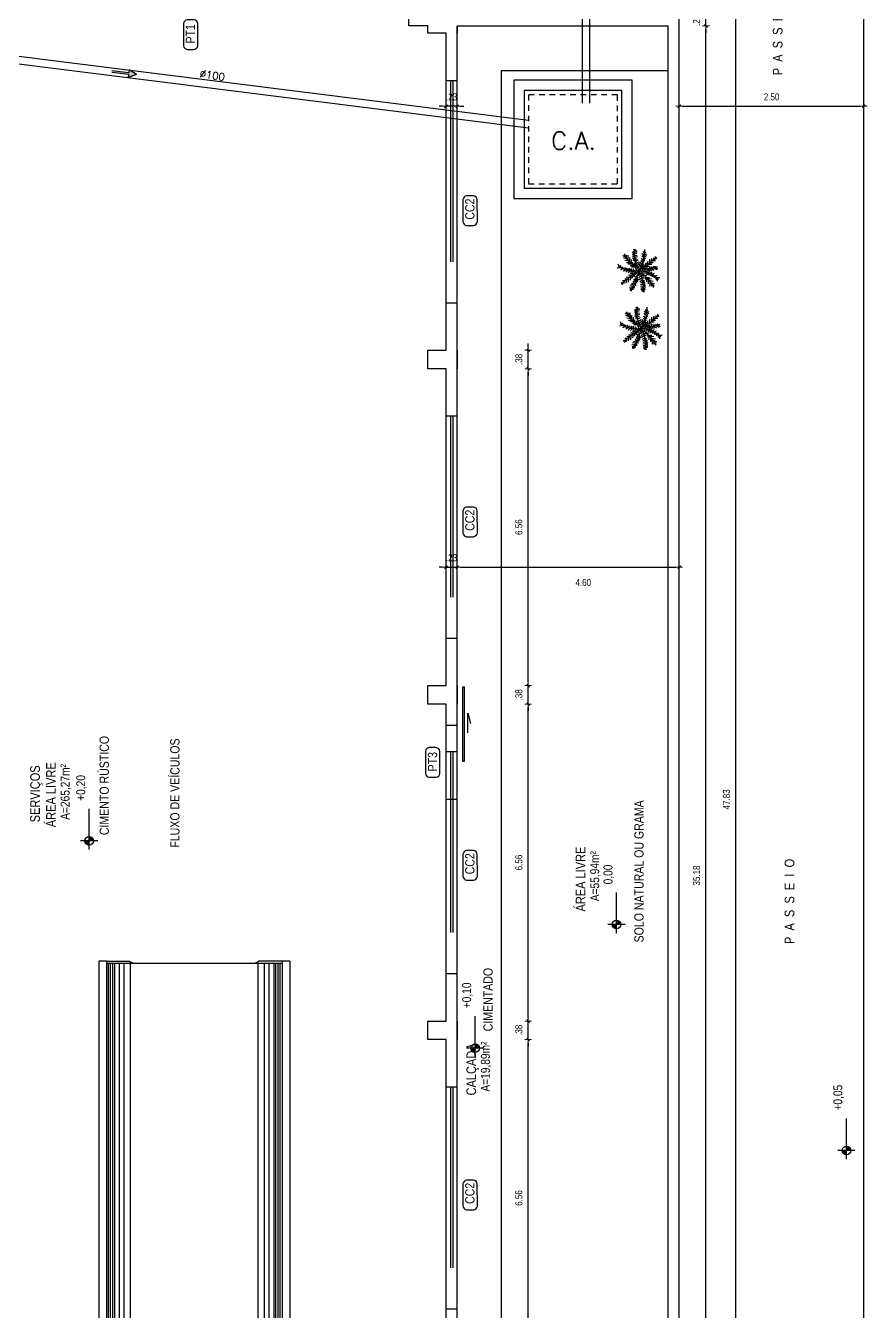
# Model space of a CAD drawing. Header units: millimetres. Extents: x 1904 to 2142, y -1319 to -1235.
# Drawn here: x 2062.3 to 2079.73, y -1276.77 to -1250.15 of the extents above; entities that cross this region are included whole.
import ezdxf
from ezdxf.enums import TextEntityAlignment as Align

# ---------------------------------------------------------------- set-up
doc = ezdxf.new("R2010")
doc.units = ezdxf.units.MM
doc.header["$LTSCALE"] = 30
doc.linetypes.add('HIDDEN', pattern=[0.375, 0.25, -0.125])
doc.linetypes.add('HIDDEN2', pattern=[0.1875, 0.125, -0.0625])
doc.layers.get('0').update_dxf_attribs({"linetype": 'CONTINUOUS'})
doc.layers.get('Defpoints').update_dxf_attribs({"linetype": 'CONTINUOUS'})
for name, color, linetype in [('AF', 5, 'CONTINUOUS'), ('arquitetura', 8, 'CONTINUOUS'), ('DIEN HOA', 111, 'CONTINUOUS'), ('E-txt-g', 3, 'CONTINUOUS'), ('Texto-Tubos', 7, 'CONTINUOUS'), ('TigreCad', 3, 'CONTINUOUS'), ('VE', 118, 'CONTINUOUS')]:
    doc.layers.add(name, color=color, linetype=linetype)
for name, color, linetype, lineweight in [('E-Pen-C', 4, 'CONTINUOUS', 15), ('E-Pen-G', 3, 'CONTINUOUS', 30), ('E-Txt-W', 7, 'CONTINUOUS', 20)]:
    doc.layers.add(name, color=color, linetype=linetype, lineweight=lineweight)
doc.styles.add('F2', font='ARIALN.TTF')
doc.styles.add('R80', font='simplex.shx', dxfattribs={"height": 12})
doc.styles.add('REG60', font='romans.shx', dxfattribs={"width": 0.8, "height": 0.15})
doc.styles.add('REG80', font='romans.shx', dxfattribs={"width": 0.8, "height": 0.18})
doc.styles.add('TCTUBOS-TXT', font='txt.shx')
doc.dimstyles.new('DIMENSION-1', dxfattribs={"dimtxt": 0.145, "dimasz": 0.07, "dimexe": 1, "dimexo": 0, "dimgap": 0.12, "dimtad": 1, "dimzin": 7, "dimdsep": 46, "dimtxsty": 'F2', "dimblk1": 'TRACO', "dimblk2": 'TRACO', "dimsah": 1, "dimcen": 1, "dimse1": 1, "dimse2": 1, "dimclrd": 4, "dimclre": 256, "dimclrt": 4, "dimadec": 8, "dimazin": 0, "dimtfac": 1, "dimtix": 1, "dimtmove": 2, "dimatfit": 3, "dimldrblk": 'TRACO', "dimfxl": 1, "dimtolj": 1, "dimtzin": 0, "dimarcsym": 0})

# ---------------------------------------------------------------- blocks, each defined once
blk = doc.blocks.new('TRACO')
at = {"layer": 'E-Pen-C'}
for p, q in [((-1, 0), (1, 0)), ((0, 1), (0, -1))]:
    blk.add_line(p, q, dxfattribs=at)
at = {"layer": 'E-Pen-G'}
blk.add_line((-0.42, -0.42), (0.42, 0.42), dxfattribs=at)
blk = doc.blocks.new('*D148')
at = {"layer": 'arquitetura', "color": 4, "linetype": 'Continuous', "lineweight": -2}
for p, q in [((2070.931, -1251.822), (2070.861, -1251.822)), ((2071.231, -1251.822), (2071.001, -1251.822)), ((2071.301, -1251.822), (2071.371, -1251.822))]:
    blk.add_line(p, q, dxfattribs=at)
at = {"layer": 'Defpoints', "color": 0, "linetype": 'Continuous'}
for p in [(2071.001, -1250.312), (2071.231, -1250.312), (2071.001, -1251.822)]:
    blk.add_point(p, dxfattribs=at)
at = {"layer": 'arquitetura', "color": 4, "linetype": 'Continuous', "lineweight": -2, "xscale": 0.07, "yscale": 0.07, "zscale": 0.07}
blk.add_blockref('TRACO', (2071.001, -1251.822), dxfattribs=at)
at = {"layer": 'arquitetura', "color": 4, "linetype": 'Continuous', "lineweight": -2, "xscale": 0.07, "yscale": 0.07, "zscale": 0.07, "rotation": 180}
blk.add_blockref('TRACO', (2071.231, -1251.822), dxfattribs=at)
at = {"layer": 'arquitetura', "color": 4, "linetype": 'Continuous', "insert": (2071.116, -1251.628), "char_height": 0.145, "attachment_point": 5, "style": 'F2'}
blk.add_mtext('\\A1;.23', dxfattribs=at)
blk = doc.blocks.new('*D154')
at = {"layer": 'arquitetura', "color": 4, "linetype": 'Continuous', "lineweight": -2}
blk.add_line((2075.901, -1251.822), (2079.585, -1251.822), dxfattribs=at)
at = {"layer": 'Defpoints', "color": 0, "linetype": 'Continuous'}
for p in [(2079.655, -1249.792), (2075.831, -1249.929), (2079.655, -1251.822)]:
    blk.add_point(p, dxfattribs=at)
at = {"layer": 'arquitetura', "color": 4, "linetype": 'Continuous', "lineweight": -2, "xscale": 0.07, "yscale": 0.07, "zscale": 0.07, "rotation": 180}
blk.add_blockref('TRACO', (2075.831, -1251.822), dxfattribs=at)
at = {"layer": 'arquitetura', "color": 4, "linetype": 'Continuous', "lineweight": -2, "xscale": 0.07, "yscale": 0.07, "zscale": 0.07}
blk.add_blockref('TRACO', (2079.655, -1251.822), dxfattribs=at)
at = {"layer": 'arquitetura', "color": 4, "linetype": 'Continuous', "insert": (2077.743, -1251.628), "char_height": 0.145, "attachment_point": 5, "style": 'F2'}
blk.add_mtext('\\A1;2.50', dxfattribs=at)
blk = doc.blocks.new('*D158')
at = {"layer": 'arquitetura', "color": 4, "linetype": 'Continuous', "lineweight": -2}
blk.add_line((2076.384, -1285.274), (2076.384, -1250.229), dxfattribs=at)
at = {"layer": 'Defpoints', "color": 0, "linetype": 'Continuous'}
for p in [(2075.601, -1250.159), (2076.384, -1250.159), (2075.831, -1285.344)]:
    blk.add_point(p, dxfattribs=at)
at = {"layer": 'arquitetura', "color": 4, "linetype": 'Continuous', "lineweight": -2, "xscale": 0.07, "yscale": 0.07, "zscale": 0.07}
for p, rotation in [((2076.384, -1250.159), 90), ((2076.384, -1285.344), 270)]:
    blk.add_blockref('TRACO', p, dxfattribs=dict(at, rotation=rotation))
at = {"layer": 'arquitetura', "color": 4, "linetype": 'Continuous', "insert": (2076.19, -1267.751), "char_height": 0.145, "attachment_point": 5, "rotation": 90, "style": 'F2'}
blk.add_mtext('\\A1;35.18', dxfattribs=at)
blk = doc.blocks.new('*D159')
at = {"layer": 'arquitetura', "color": 4, "linetype": 'Continuous', "lineweight": -2}
for p, q in [((2076.384, -1249.859), (2076.384, -1249.789)), ((2076.384, -1250.159), (2076.384, -1249.929)), ((2076.384, -1250.229), (2076.384, -1250.299))]:
    blk.add_line(p, q, dxfattribs=at)
at = {"layer": 'Defpoints', "color": 0, "linetype": 'Continuous'}
for p in [(2075.831, -1249.929), (2076.384, -1249.929), (2075.601, -1250.159)]:
    blk.add_point(p, dxfattribs=at)
at = {"layer": 'arquitetura', "color": 4, "linetype": 'Continuous', "lineweight": -2, "xscale": 0.07, "yscale": 0.07, "zscale": 0.07}
for p, rotation in [((2076.384, -1249.929), 270), ((2076.384, -1250.159), 90)]:
    blk.add_blockref('TRACO', p, dxfattribs=dict(at, rotation=rotation))
at = {"layer": 'arquitetura', "color": 4, "linetype": 'Continuous', "insert": (2076.19, -1250.044), "char_height": 0.145, "attachment_point": 5, "rotation": 90, "style": 'F2'}
blk.add_mtext('\\A1;.23', dxfattribs=at)
blk = doc.blocks.new('*D162')
at = {"layer": 'arquitetura', "color": 4, "linetype": 'Continuous', "lineweight": -2}
blk.add_line((2077.002, -1290.018), (2077.002, -1242.332), dxfattribs=at)
at = {"layer": 'Defpoints', "color": 0, "linetype": 'Continuous'}
for p in [(2075.831, -1242.262), (2077.002, -1242.262), (2075.831, -1290.088)]:
    blk.add_point(p, dxfattribs=at)
at = {"layer": 'arquitetura', "color": 4, "linetype": 'Continuous', "lineweight": -2, "xscale": 0.07, "yscale": 0.07, "zscale": 0.07}
for p, rotation in [((2077.002, -1242.262), 90), ((2077.002, -1290.088), 270)]:
    blk.add_blockref('TRACO', p, dxfattribs=dict(at, rotation=rotation))
at = {"layer": 'arquitetura', "color": 4, "linetype": 'Continuous', "insert": (2076.808, -1266.175), "char_height": 0.145, "attachment_point": 5, "rotation": 90, "style": 'F2'}
blk.add_mtext('\\A1;47.83', dxfattribs=at)
blk = doc.blocks.new('*D172')
at = {"layer": 'arquitetura', "color": 4, "linetype": 'Continuous', "lineweight": -2}
blk.add_line((2072.703, -1277.64), (2072.703, -1271.218), dxfattribs=at)
at = {"layer": 'Defpoints', "color": 0, "linetype": 'Continuous'}
for p in [(2071.231, -1271.148), (2072.703, -1271.148), (2071.231, -1277.71)]:
    blk.add_point(p, dxfattribs=at)
at = {"layer": 'arquitetura', "color": 4, "linetype": 'Continuous', "lineweight": -2, "xscale": 0.07, "yscale": 0.07, "zscale": 0.07}
for p, rotation in [((2072.703, -1271.148), 90), ((2072.703, -1277.71), 270)]:
    blk.add_blockref('TRACO', p, dxfattribs=dict(at, rotation=rotation))
at = {"layer": 'arquitetura', "color": 4, "linetype": 'Continuous', "insert": (2072.509, -1274.429), "char_height": 0.145, "attachment_point": 5, "rotation": 90, "style": 'F2'}
blk.add_mtext('\\A1;6.56', dxfattribs=at)
blk = doc.blocks.new('*D173')
at = {"layer": 'arquitetura', "color": 4, "linetype": 'Continuous', "lineweight": -2}
for p, q in [((2072.703, -1270.694), (2072.703, -1270.624)), ((2072.703, -1271.148), (2072.703, -1270.764)), ((2072.703, -1271.218), (2072.703, -1271.288))]:
    blk.add_line(p, q, dxfattribs=at)
at = {"layer": 'Defpoints', "color": 0, "linetype": 'Continuous'}
for p in [(2071.231, -1270.764), (2072.703, -1270.764), (2071.231, -1271.148)]:
    blk.add_point(p, dxfattribs=at)
at = {"layer": 'arquitetura', "color": 4, "linetype": 'Continuous', "lineweight": -2, "xscale": 0.07, "yscale": 0.07, "zscale": 0.07}
for p, rotation in [((2072.703, -1270.764), 270), ((2072.703, -1271.148), 90)]:
    blk.add_blockref('TRACO', p, dxfattribs=dict(at, rotation=rotation))
at = {"layer": 'arquitetura', "color": 4, "linetype": 'Continuous', "insert": (2072.509, -1270.956), "char_height": 0.145, "attachment_point": 5, "rotation": 90, "style": 'F2'}
blk.add_mtext('\\A1;.38', dxfattribs=at)
blk = doc.blocks.new('*D174')
at = {"layer": 'arquitetura', "color": 4, "linetype": 'Continuous', "lineweight": -2}
blk.add_line((2072.703, -1270.694), (2072.703, -1264.272), dxfattribs=at)
at = {"layer": 'Defpoints', "color": 0, "linetype": 'Continuous'}
for p in [(2071.231, -1264.202), (2072.703, -1264.202), (2071.231, -1270.764)]:
    blk.add_point(p, dxfattribs=at)
at = {"layer": 'arquitetura', "color": 4, "linetype": 'Continuous', "lineweight": -2, "xscale": 0.07, "yscale": 0.07, "zscale": 0.07}
for p, rotation in [((2072.703, -1264.202), 90), ((2072.703, -1270.764), 270)]:
    blk.add_blockref('TRACO', p, dxfattribs=dict(at, rotation=rotation))
at = {"layer": 'arquitetura', "color": 4, "linetype": 'Continuous', "insert": (2072.509, -1267.483), "char_height": 0.145, "attachment_point": 5, "rotation": 90, "style": 'F2'}
blk.add_mtext('\\A1;6.56', dxfattribs=at)
blk = doc.blocks.new('*D175')
at = {"layer": 'arquitetura', "color": 4, "linetype": 'Continuous', "lineweight": -2}
for p, q in [((2072.703, -1263.749), (2072.703, -1263.679)), ((2072.703, -1264.202), (2072.703, -1263.819)), ((2072.703, -1264.272), (2072.703, -1264.342))]:
    blk.add_line(p, q, dxfattribs=at)
at = {"layer": 'Defpoints', "color": 0, "linetype": 'Continuous'}
for p in [(2071.231, -1263.819), (2072.703, -1263.819), (2071.231, -1264.202)]:
    blk.add_point(p, dxfattribs=at)
at = {"layer": 'arquitetura', "color": 4, "linetype": 'Continuous', "lineweight": -2, "xscale": 0.07, "yscale": 0.07, "zscale": 0.07}
for p, rotation in [((2072.703, -1263.819), 270), ((2072.703, -1264.202), 90)]:
    blk.add_blockref('TRACO', p, dxfattribs=dict(at, rotation=rotation))
at = {"layer": 'arquitetura', "color": 4, "linetype": 'Continuous', "insert": (2072.509, -1264.01), "char_height": 0.145, "attachment_point": 5, "rotation": 90, "style": 'F2'}
blk.add_mtext('\\A1;.38', dxfattribs=at)
blk = doc.blocks.new('*D176')
at = {"layer": 'arquitetura', "color": 4, "linetype": 'Continuous', "lineweight": -2}
blk.add_line((2072.703, -1263.749), (2072.703, -1257.326), dxfattribs=at)
at = {"layer": 'Defpoints', "color": 0, "linetype": 'Continuous'}
for p in [(2071.231, -1257.256), (2072.703, -1257.256), (2071.231, -1263.819)]:
    blk.add_point(p, dxfattribs=at)
at = {"layer": 'arquitetura', "color": 4, "linetype": 'Continuous', "lineweight": -2, "xscale": 0.07, "yscale": 0.07, "zscale": 0.07}
for p, rotation in [((2072.703, -1257.256), 90), ((2072.703, -1263.819), 270)]:
    blk.add_blockref('TRACO', p, dxfattribs=dict(at, rotation=rotation))
at = {"layer": 'arquitetura', "color": 4, "linetype": 'Continuous', "insert": (2072.509, -1260.537), "char_height": 0.145, "attachment_point": 5, "rotation": 90, "style": 'F2'}
blk.add_mtext('\\A1;6.56', dxfattribs=at)
blk = doc.blocks.new('*D177')
at = {"layer": 'arquitetura', "color": 4, "linetype": 'Continuous', "lineweight": -2}
for p, q in [((2072.703, -1256.803), (2072.703, -1256.733)), ((2072.703, -1257.256), (2072.703, -1256.873)), ((2072.703, -1257.326), (2072.703, -1257.396))]:
    blk.add_line(p, q, dxfattribs=at)
at = {"layer": 'Defpoints', "color": 0, "linetype": 'Continuous'}
for p in [(2071.231, -1256.873), (2072.703, -1256.873), (2071.231, -1257.256)]:
    blk.add_point(p, dxfattribs=at)
at = {"layer": 'arquitetura', "color": 4, "linetype": 'Continuous', "lineweight": -2, "xscale": 0.07, "yscale": 0.07, "zscale": 0.07}
for p, rotation in [((2072.703, -1256.873), 270), ((2072.703, -1257.256), 90)]:
    blk.add_blockref('TRACO', p, dxfattribs=dict(at, rotation=rotation))
at = {"layer": 'arquitetura', "color": 4, "linetype": 'Continuous', "insert": (2072.509, -1257.064), "char_height": 0.145, "attachment_point": 5, "rotation": 90, "style": 'F2'}
blk.add_mtext('\\A1;.38', dxfattribs=at)
blk = doc.blocks.new('TXT-AMB75')
at = {"layer": 'E-txt-g', "style": 'REG80', "width": 0.8, "flags": 8}
blk.add_attdef('TXT', text='', height=0.2, dxfattribs=at).set_placement((0.005, 0.296), align=Align.CENTER)
at = {"layer": 'E-Txt-W', "style": 'REG60', "width": 0.8, "flags": 8}
blk.add_attdef('TXT', text='', height=0.15, dxfattribs=at).set_placement((0.005, 0.027), align=Align.CENTER)
blk = doc.blocks.new('NV')
at = {"color": 7, "linetype": 'ByBlock', "ltscale": 0.5}
for p, q in [((-2.379, 0), (-1.464, 0)), ((-2.184, -0.194), (-2.184, 0.194))]:
    blk.add_line(p, q, dxfattribs=at)
at = {"color": 7, "ltscale": 2.5}
blk.add_circle((-2.184, 0), 0.0972, dxfattribs=at)
at = {"color": 7}
for points in [[(-2.184, 0), (-2.253, 0.069), (-2.282, 0), (-2.274, 0.037)], [(-2.184, 0), (-2.184, 0.097), (-2.253, 0.069), (-2.222, 0.09)], [(-2.184, 0), (-2.087, 0), (-2.116, -0.069), (-2.095, -0.037)], [(-2.184, 0), (-2.116, -0.069), (-2.184, -0.097), (-2.147, -0.09)]]:
    blk.add_solid(points, dxfattribs=at)
at = {"layer": 'E-Txt-W', "ltscale": 2.5, "style": 'REG60', "width": 0.8}
blk.add_attdef('COTAPISO', (-2.053, 0.048), '', height=0.15, dxfattribs=at)
blk = doc.blocks.new('*D179')
at = {"layer": 'arquitetura', "color": 4, "linetype": 'Continuous', "lineweight": -2}
for p, q in [((2070.931, -1261.367), (2070.861, -1261.367)), ((2071.001, -1261.367), (2071.231, -1261.367)), ((2071.301, -1261.367), (2071.371, -1261.367))]:
    blk.add_line(p, q, dxfattribs=at)
at = {"layer": 'Defpoints', "color": 0, "linetype": 'Continuous'}
for p in [(2071.001, -1261.394), (2071.231, -1261.367), (2071.231, -1261.394)]:
    blk.add_point(p, dxfattribs=at)
at = {"layer": 'arquitetura', "color": 4, "linetype": 'Continuous', "lineweight": -2, "xscale": 0.07, "yscale": 0.07, "zscale": 0.07}
blk.add_blockref('TRACO', (2071.001, -1261.367), dxfattribs=at)
at = {"layer": 'arquitetura', "color": 4, "linetype": 'Continuous', "lineweight": -2, "xscale": 0.07, "yscale": 0.07, "zscale": 0.07, "rotation": 180}
blk.add_blockref('TRACO', (2071.231, -1261.367), dxfattribs=at)
at = {"layer": 'arquitetura', "color": 4, "linetype": 'Continuous', "insert": (2071.116, -1261.172), "char_height": 0.145, "attachment_point": 5, "style": 'F2'}
blk.add_mtext('\\A1;.23', dxfattribs=at)
blk = doc.blocks.new('*D180')
at = {"layer": 'arquitetura', "color": 4, "linetype": 'Continuous', "lineweight": -2}
blk.add_line((2071.301, -1261.367), (2075.761, -1261.367), dxfattribs=at)
at = {"layer": 'Defpoints', "color": 0, "linetype": 'Continuous'}
for p in [(2071.231, -1261.394), (2075.831, -1261.367), (2075.831, -1261.394)]:
    blk.add_point(p, dxfattribs=at)
at = {"layer": 'arquitetura', "color": 4, "linetype": 'Continuous', "lineweight": -2, "xscale": 0.07, "yscale": 0.07, "zscale": 0.07, "rotation": 180}
blk.add_blockref('TRACO', (2071.231, -1261.367), dxfattribs=at)
at = {"layer": 'arquitetura', "color": 4, "linetype": 'Continuous', "lineweight": -2, "xscale": 0.07, "yscale": 0.07, "zscale": 0.07}
blk.add_blockref('TRACO', (2075.831, -1261.367), dxfattribs=at)
at = {"layer": 'arquitetura', "color": 4, "linetype": 'Continuous', "insert": (2073.843, -1261.686), "char_height": 0.145, "attachment_point": 5, "style": 'F2'}
blk.add_mtext('\\A1;4.60', dxfattribs=at)
blk = doc.blocks.new('FLOR2')
at = {"layer": 'VE', "color": 8}
for p, q in [((-80, 253), (-102, 282)), ((-75, 224), (-102, 246)), ((-66, 186), (-93, 208)), ((-58, 153), (-91, 179)), ((-83, 267), (-72, 290)), ((-77, 238), (-65, 269)), ((-69, 200), (-48, 241)), ((-61, 166), (-31, 214)), ((-51, 128), (-27, 175)), ((49, 200), (17, 234)), ((44, 167), (17, 210)), ((35, 128), (17, 176)), ((52, 229), (26, 258)), ((54, 258), (41, 273)), ((42, 157), (75, 195)), ((48, 191), (80, 229)), ((51, 215), (80, 258)), ((53, 244), (74, 286)), ((174, 158), (153, 176)), ((188, 178), (161, 191)), ((197, 193), (175, 202)), ((193, 186), (219, 189)), ((-248, 123), (-283, 102)), ((-229, 122), (-259, 154)), ((-209, 119), (-251, 98)), ((-190, -16), (-242, 10)), ((-171, 110), (-217, 98)), ((-195, 116), (-211, 147)), ((-162, -11), (-204, 23)), ((-143, 101), (-184, 85)), ((-138, -6), (-174, 21)), ((-157, 106), (-168, 137)), ((-111, 87), (-161, 77)), ((-104, -3), (-140, 24)), ((-129, 95), (-135, 128)), ((-92, 76), (-133, 60)), ((-79, 0), (-115, 28)), ((-71, 63), (-110, 47)), ((-101, 81), (-107, 115)), ((-84, 72), (-80, 98)), ((-45, 110), (-83, 141)), ((-50, 47), (-83, 34)), ((-36, 82), (-75, 107)), ((-35, -8), (-70, 1)), ((-28, 27), (-69, 0)), ((-61, 56), (-57, 90)), ((-25, 50), (-48, 61)), ((-39, 91), (-20, 146)), ((-31, 67), (-12, 113)), ((-19, 33), (-9, 79)), ((-11, 15), (8, 51)), ((17, 74), (2, 113)), ((27, 103), (7, 147)), ((8, 14), (8, 51)), ((18, -12), (54, 12)), ((19, 20), (55, 12)), ((23, 90), (60, 113)), ((29, 26), (26, 68)), ((31, 113), (65, 137)), ((44, 35), (83, 29)), ((55, 42), (49, 84)), ((81, 61), (67, 100)), ((67, 51), (106, 45)), ((74, 13), (115, -7)), ((105, 81), (90, 117)), ((98, 75), (137, 72)), ((104, 16), (130, 47)), ((125, 101), (109, 124)), ((116, 91), (160, 89)), ((142, 118), (121, 144)), ((123, 19), (159, -8)), ((128, 20), (162, 65)), ((158, 136), (135, 160)), ((135, 110), (178, 110)), ((147, 23), (189, -11)), ((151, 128), (196, 131)), ((162, 26), (196, 73)), ((166, 147), (213, 152)), ((175, 29), (226, 2)), ((180, 166), (207, 166)), ((190, 32), (234, 86)), ((209, 38), (259, 20)), ((228, 43), (249, 73)), ((234, 50), (270, 39)), ((256, 53), (276, 71)), ((-261, -36), (-297, -24)), ((-272, -40), (-292, -59)), ((-224, -25), (-274, -7)), ((-244, -31), (-265, -60)), ((-205, -20), (-249, -73)), ((-181, -135), (-229, -140)), ((-195, -154), (-223, -154)), ((-177, -14), (-211, -60)), ((-166, -116), (-211, -119)), ((-203, -166), (-176, -179)), ((-150, -98), (-193, -98)), ((-190, -146), (-168, -164)), ((-143, -7), (-178, -52)), ((-131, -79), (-176, -77)), ((-173, -124), (-150, -147)), ((-157, -105), (-137, -132)), ((-113, -62), (-153, -60)), ((-119, -4), (-145, -35)), ((-141, -88), (-124, -111)), ((-82, -38), (-121, -33)), ((-120, -69), (-105, -105)), ((-90, -3), (-117, -34)), ((-59, -22), (-98, -16)), ((-59, -171), (-98, -175)), ((-96, -49), (-82, -88)), ((-45, -138), (-81, -148)), ((-70, -29), (-64, -72)), ((-37, -114), (-69, -119)), ((-29, -85), (-68, -96)), ((-24, -57), (-62, -72)), ((-50, -150), (-41, -185)), ((-44, -15), (-41, -57)), ((-40, -122), (-28, -153)), ((-31, -100), (-17, -124)), ((-25, -70), (-13, -100)), ((-17, -15), (-5, -46)), ((5, -32), (-13, -79)), ((16, -54), (-3, -100)), ((24, -79), (5, -134)), ((10, -38), (32, -49)), ((36, -116), (12, -162)), ((46, -154), (15, -201)), ((21, -70), (60, -95)), ((30, -98), (67, -128)), ((33, -20), (32, -58)), ((42, -26), (71, -6)), ((42, -141), (76, -167)), ((51, -63), (59, -95)), ((54, -32), (57, -66)), ((64, -74), (111, -79)), ((66, -37), (101, -13)), ((75, -83), (82, -127)), ((80, -42), (82, -69)), ((87, -94), (128, -99)), ((89, -45), (126, -21)), ((102, -109), (98, -145)), ((99, -49), (112, -81)), ((109, -52), (156, -33)), ((109, -116), (150, -121)), ((121, -130), (119, -163)), ((129, -57), (142, -88)), ((131, -143), (171, -149)), ((138, -151), (135, -176)), ((144, -60), (181, -36)), ((146, -162), (178, -167)), ((159, -62), (176, -90)), ((173, -63), (216, -42)), ((198, -64), (220, -91)), ((213, -64), (249, -35)), ((232, -63), (268, -88)), ((240, -55), (269, -28)), ((-208, -174), (-234, -177)), ((-212, -181), (-190, -190)), ((-84, -217), (-113, -232)), ((-71, -194), (-111, -203)), ((-90, -226), (-81, -245)), ((-76, -202), (-60, -237)), ((-63, -179), (-44, -219)), ((54, -187), (32, -229)), ((62, -226), (49, -257)), ((51, -174), (78, -196)), ((67, -254), (56, -278)), ((59, -212), (86, -234)), ((65, -241), (86, -270))]:
    blk.add_line(p, q, dxfattribs=at)
for centre, radius, start, end in [((1088, 462), 1187, 188.516, 202.6061), ((-212, 435), 475, 295.4351, 330.987), ((-486, 269), 540, 336.1944, 2.2987), ((-27, -730), 732, 93.4205, 111.3892), ((-266, -219), 343, 41.079, 90.2435), ((196, -423), 475, 115.4351, 150.987), ((-482, 28), 467, 321.3423, 356.988), ((201, 279), 343, 232.5988, 281.7634), ((-1103, -450), 1187, 8.516, 22.6061), ((-112, 350), 262, 304.4561, 313.2891), ((11, 743), 732, 273.4205, 291.3892), ((-241, -435), 473, 32.1218, 54.7349)]:
    blk.add_arc(centre, radius, start, end, dxfattribs=at)
blk = doc.blocks.new('A$C43186C71')
at = {"layer": 'DIEN HOA', "color": 8}
for p, q in [((0, 1500), (3184, 1500)), ((0, 1500), (0, 1440)), ((0, 1440), (3184, 1440)), ((0, 1440), (0, 1258)), ((18, 1440), (18, 60)), ((3060, 1423), (18, 1423)), ((3060, 1440), (3060, 1003)), ((3120, 1440), (3120, 1003)), ((3184, 1500), (3184, 1440)), ((3356, 1432), (4115, 1432)), ((3416, 1492), (3899, 1492)), ((3899, 1492), (3948, 1432)), ((4123, 1432), (4123, 1492)), ((4123, 1492), (4151, 1492)), ((3060, 1408), (18, 1408)), ((3060, 1390), (18, 1390)), ((3060, 1375), (18, 1375)), ((3060, 1336), (18, 1336)), ((3236, 1312), (3236, 1003)), ((3266, 1312), (3266, 188)), ((3326, 1372), (4106, 1372)), ((3356, 1402), (4140, 1402)), ((0, 1258), (18, 1228)), ((3060, 1300), (18, 1300)), ((3060, 1250), (18, 1250)), ((4391, 1162), (4391, 338)), ((4451, 1192), (4451, 308)), ((3037, 943), (3037, 557)), ((3060, 943), (3060, 557)), ((3120, 943), (3120, 557)), ((3236, 943), (3236, 557)), ((3060, 497), (3060, 60)), ((3120, 497), (3120, 60)), ((3236, 497), (3236, 188)), ((0, 242), (18, 272)), ((0, 60), (0, 242)), ((3060, 250), (18, 250)), ((3060, 200), (18, 200)), ((3060, 164), (18, 164)), ((3060, 125), (18, 125)), ((3060, 110), (18, 110)), ((3326, 128), (4106, 128)), ((0, 60), (3184, 60)), ((0, 60), (0, 0)), ((0, 60), (3184, 60)), ((3060, 92), (18, 92)), ((3060, 77), (18, 77)), ((3184, 60), (3184, 0)), ((3356, 98), (4140, 98)), ((3356, 68), (4121, 68)), ((3416, 8), (3899, 8)), ((3899, 8), (3948, 68)), ((4123, 68), (4123, 8)), ((4123, 8), (4151, 8)), ((0, 0), (3184, 0)), ((0, 0), (3184, 0))]:
    blk.add_line(p, q, dxfattribs=at)
for points in [[(3037, 1003), (3266, 1003), (3266, 943), (3037, 943)], [(3036, 901), (2903, 901), (2903, 599), (3036, 599)], [(3037, 497), (3266, 497), (3266, 557), (3037, 557)]]:
    blk.add_lwpolyline(points, close=True, dxfattribs=at)
for centre, radius, start, end in [((3416, 1312), 180, 90, 180), ((3356, 1312), 120, 90, 180), ((4115, 1192), 240, 9.2506, 90), ((4121, 1162), 270, 0, 90), ((4151, 1192), 300, 0, 90), ((3356, 1312), 90, 90, 180), ((3326, 1312), 60, 90, 180), ((4106, 1252), 120, 0, 90), ((4140, 1222), 180, 9.777, 90), ((1402, 750), 2868, 349.9245, 10.0755), ((1402, 750), 2958, 350.223, 9.777), ((1402, 750), 2988, 350.7494, 9.2506), ((4121, 338), 270, 270, 0), ((4151, 308), 300, 270, 0), ((4106, 248), 120, 270, 0), ((4115, 308), 240, 270, 350.7494), ((4140, 278), 180, 270, 350.223), ((3356, 188), 120, 180, 270), ((3416, 188), 180, 180, 270), ((3326, 188), 60, 180, 270), ((3356, 188), 90, 180, 270)]:
    blk.add_arc(centre, radius, start, end, dxfattribs=at)
blk = doc.blocks.new('_cxareia')
for p, q in [((40, 40), (-40, 40)), ((-40, 40), (-40, -40)), ((40, -40), (40, 40)), ((-40, -40), (40, -40))]:
    blk.add_line(p, q)
at = {"color": 1, "linetype": 'Continuous', "ltscale": 0.5}
for p, q in [((33, 33), (-33, 33)), ((-33, 33), (-33, -33)), ((33, -33), (33, 33)), ((-33, -33), (33, -33))]:
    blk.add_line(p, q, dxfattribs=at)
at = {"color": 1, "linetype": 'HIDDEN', "ltscale": 0.5}
for p, q in [((30, 30), (-30, 30)), ((-30, 30), (-30, -30)), ((30, -30), (30, 30)), ((-30, -30), (30, -30))]:
    blk.add_line(p, q, dxfattribs=at)
at = {"style": 'R80'}
blk.add_text('C.A.', height=12, dxfattribs=at).set_placement((-14.71, -6.88))

msp = doc.modelspace()

# ---------------------------------------------------------------- hatches: boundary and pattern name
at = {"layer": 'AF'}
msp.add_hatch(color=256, dxfattribs=at).paths.add_polyline_path([(2064.082, -1251.092), (2064.078, -1251.122), (2064.427, -1251.164), (2064.42, -1251.226), (2064.592, -1251.168), (2064.438, -1251.071), (2064.431, -1251.133)])

# ---------------------------------------------------------------- linework, layer by layer
for p, q in [((2064.427, -1251.164), (2064.078, -1251.122)), ((2064.431, -1251.133), (2064.082, -1251.092)), ((2064.438, -1251.071), (2064.431, -1251.133)), ((2064.592, -1251.168), (2064.438, -1251.071)), ((2064.427, -1251.164), (2064.42, -1251.226)), ((2064.592, -1251.168), (2064.42, -1251.226))]:
    msp.add_line(p, q, dxfattribs=at)
at = {"layer": 'arquitetura'}
for p, q in [((2079.655, -1286.983), (2079.655, -1247.629)), ((2072.151, -1251.079), (2075.601, -1251.079)), ((2072.151, -1290.713), (2072.151, -1251.079))]:
    msp.add_line(p, q, dxfattribs=at)
at = {"layer": 'arquitetura', "linetype": 'Continuous'}
for p, q in [((2070.234, -1250.159), (2070.234, -1249.929)), ((2075.831, -1285.344), (2075.831, -1249.929)), ((2070.625, -1250.159), (2070.234, -1250.159)), ((2071.001, -1256.873), (2071.001, -1250.312)), ((2071.231, -1250.159), (2075.601, -1250.159)), ((2071.231, -1264.642), (2071.231, -1250.159)), ((2075.601, -1285.344), (2075.601, -1250.159)), ((2071.001, -1263.819), (2071.001, -1257.256)), ((2071.001, -1264.642), (2071.001, -1264.202)), ((2071.231, -1264.642), (2071.001, -1264.642)), ((2071.231, -1266.175), (2071.231, -1264.642)), ((2071.001, -1270.764), (2071.001, -1266.175)), ((2071.231, -1266.175), (2071.001, -1266.175)), ((2071.231, -1285.039), (2071.231, -1266.175)), ((2071.001, -1277.71), (2071.001, -1271.148))]:
    msp.add_line(p, q, dxfattribs=at)
at = {"layer": 'arquitetura', "linetype": 'HIDDEN2'}
for p, q in [((2071.001, -1251.291), (2071.231, -1251.291)), ((2071.093, -1251.291), (2071.093, -1255.891)), ((2071.139, -1251.291), (2071.139, -1255.891)), ((2071.001, -1255.891), (2071.231, -1255.891)), ((2071.001, -1258.235), (2071.231, -1258.235)), ((2071.093, -1258.235), (2071.093, -1262.835)), ((2071.139, -1258.235), (2071.139, -1262.835)), ((2071.001, -1262.835), (2071.231, -1262.835)), ((2071.001, -1266.175), (2071.001, -1264.642)), ((2071.001, -1265.181), (2071.231, -1265.181)), ((2071.093, -1265.181), (2071.093, -1269.781)), ((2071.139, -1265.181), (2071.139, -1269.781)), ((2071.001, -1269.781), (2071.231, -1269.781)), ((2071.001, -1272.127), (2071.231, -1272.127)), ((2071.093, -1272.127), (2071.093, -1276.727)), ((2071.139, -1272.127), (2071.139, -1276.727)), ((2071.001, -1276.727), (2071.231, -1276.727))]:
    msp.add_line(p, q, dxfattribs=at)
at = {"layer": 'arquitetura', "linetype": 'Continuous'}
for points in [[(2065.64, -1250.031, 0.331371), (2065.564, -1250.108), (2065.564, -1250.568, 0.332506), (2065.64, -1250.645), (2065.785, -1250.645, 0.330378), (2065.862, -1250.568), (2065.862, -1250.108, 0.331371), (2065.785, -1250.031)], [(2071.427, -1253.678, 0.331371), (2071.351, -1253.755), (2071.351, -1254.215, 0.332506), (2071.427, -1254.292), (2071.572, -1254.292, 0.330378), (2071.65, -1254.215), (2071.649, -1253.755, 0.331371), (2071.572, -1253.678)], [(2071.427, -1260.122, 0.331371), (2071.351, -1260.198), (2071.351, -1260.659, 0.332506), (2071.427, -1260.736), (2071.572, -1260.736, 0.330378), (2071.65, -1260.659), (2071.649, -1260.198, 0.331371), (2071.572, -1260.122)], [(2070.653, -1265.103, 0.331371), (2070.577, -1265.179), (2070.577, -1265.64, 0.332506), (2070.653, -1265.716), (2070.798, -1265.716, 0.330378), (2070.875, -1265.64), (2070.875, -1265.179, 0.331371), (2070.798, -1265.103)], [(2071.427, -1267.234, 0.331371), (2071.351, -1267.311), (2071.351, -1267.771, 0.332506), (2071.427, -1267.848), (2071.572, -1267.848, 0.330378), (2071.65, -1267.772), (2071.649, -1267.311, 0.331371), (2071.572, -1267.234)], [(2071.427, -1274.059, 0.331371), (2071.351, -1274.136), (2071.351, -1274.596, 0.332506), (2071.427, -1274.673), (2071.572, -1274.673, 0.330378), (2071.65, -1274.596), (2071.649, -1274.136, 0.331371), (2071.572, -1274.059)]]:
    msp.add_lwpolyline(points, format="xyb", close=True, dxfattribs=at)
for points in [[(2071.001, -1250.312), (2070.625, -1250.312), (2070.625, -1250.159)], [(2071.231, -1250.159), (2071.231, -1250.312)], [(2071.001, -1257.256), (2070.625, -1257.256), (2070.625, -1256.873), (2071.001, -1256.873)], [(2071.231, -1256.873), (2071.231, -1256.873), (2071.231, -1257.256)], [(2071.001, -1264.202), (2070.625, -1264.202), (2070.625, -1263.819), (2071.001, -1263.819)], [(2071.231, -1263.819), (2071.231, -1263.819), (2071.231, -1264.202)], [(2071.451, -1264.799), (2071.451, -1264.386), (2071.51, -1264.606)], [(2071.001, -1271.148), (2070.625, -1271.148), (2070.625, -1270.764), (2071.001, -1270.764)], [(2071.231, -1270.764), (2071.231, -1270.764), (2071.231, -1271.148)]]:
    msp.add_lwpolyline(points, dxfattribs=at)
at = {"layer": 'arquitetura'}
msp.add_lwpolyline([(2071.339, -1263.848), (2071.339, -1265.384), (2071.385, -1265.384), (2071.385, -1263.848)], close=True, dxfattribs=at)
at = {"layer": 'TigreCad'}
for p, q in [((2073.824, -1251.755), (2073.824, -1240.682)), ((2073.979, -1251.755), (2073.979, -1240.682)), ((2058.788, -1250.519), (2072.709, -1252.269)), ((2058.808, -1250.365), (2072.709, -1252.112))]:
    msp.add_line(p, q, dxfattribs=at)

# ---------------------------------------------------------------- block references
at = {"color": 3, "xscale": 0.030666, "yscale": 0.030666, "zscale": 0.030666}
msp.add_blockref('_cxareia', (2073.629, -1252.508), dxfattribs=at)
at = {"layer": 'arquitetura'}
ref = msp.add_blockref('TXT-AMB75', (2078.285, -1250.246), dxfattribs=dict(at, xscale=1.1177757, yscale=1.1177757, zscale=1.1177757, rotation=89.99999999999999))
ref.add_attrib('TXT', 'P  A  S  S  E  I  O', dxfattribs={"layer": 'E-txt-g', "color": 2, "height": 0.19933, "rotation": 90, "style": 'F2'}).set_placement((2077.969, -1250.299), align=Align.CENTER)
at = {"layer": 'arquitetura', "ltscale": 0.35, "extrusion": (0, 0, -1), "xscale": 0.001557588690245414, "yscale": 0.001557588690245414, "zscale": -0.001557588690245414, "rotation": 216.8674586725334}
for p in [(-2075.012, -1255.227), (-2075.059, -1256.423)]:
    msp.add_blockref('FLOR2', p, dxfattribs=at)
at = {"layer": 'arquitetura'}
ref = msp.add_blockref('TXT-AMB75', (2062.905, -1266.008), dxfattribs=dict(at, xscale=1.1177757, yscale=1.1177757, zscale=1.1177757, rotation=89.99999999999999))
ref.add_attrib('TXT', 'SERVIÇOS', dxfattribs={"layer": 'E-txt-g', "color": 2, "height": 0.1993, "rotation": 90, "style": 'F2'}).set_placement((2062.59, -1266.06), align=Align.CENTER)
ref = msp.add_blockref('TXT-AMB75', (2063.235, -1266.026), dxfattribs=dict(at, xscale=1.1177757, yscale=1.1177757, zscale=1.1177757, rotation=89.99999999999999))
ref.add_attrib('TXT', 'ÁREA LIVRE', dxfattribs={"layer": 'E-txt-g', "color": 2, "height": 0.1993, "rotation": 90, "style": 'F2'}).set_placement((2062.919, -1266.078), align=Align.CENTER)
ref.add_attrib('TXT', 'A=265,27m²', dxfattribs={"layer": 'E-Txt-W', "height": 0.184, "rotation": 90, "style": 'F2'}).set_placement((2063.204, -1266.02), align=Align.CENTER)
ref = msp.add_blockref('NV', (2063.613, -1265.023), dxfattribs=dict(at, xscale=0.91998, yscale=0.91998, zscale=0.91998, rotation=89.99999999999999))
ref.add_attrib('COTAPISO', '+0,20', (2063.528, -1266.204), dxfattribs={"layer": 'E-Txt-W', "color": 4, "ltscale": 2.5, "height": 0.184, "rotation": 90, "style": 'F2'})
ref = msp.add_blockref('TXT-AMB75', (2074.202, -1267.771), dxfattribs=dict(at, xscale=1.1177757, yscale=1.1177757, zscale=1.1177757, rotation=89.99999999999999))
ref.add_attrib('TXT', 'ÁREA LIVRE', dxfattribs={"layer": 'E-txt-g', "color": 2, "height": 0.1993, "rotation": 90, "style": 'F2'}).set_placement((2073.887, -1267.824), align=Align.CENTER)
ref.add_attrib('TXT', 'A=55,94m²', dxfattribs={"layer": 'E-Txt-W', "height": 0.184, "rotation": 90, "style": 'F2'}).set_placement((2074.172, -1267.765), align=Align.CENTER)
ref = msp.add_blockref('NV', (2074.533, -1266.754), dxfattribs=dict(at, xscale=0.91998, yscale=0.91998, zscale=0.91998, rotation=89.99999999999999))
ref.add_attrib('COTAPISO', '0,00', (2074.448, -1267.935), dxfattribs={"layer": 'E-Txt-W', "color": 4, "ltscale": 2.5, "height": 0.184, "rotation": 90, "style": 'F2'})
ref = msp.add_blockref('TXT-AMB75', (2078.53, -1268.236), dxfattribs=dict(at, xscale=1.1177757, yscale=1.1177757, zscale=1.1177757, rotation=89.99999999999999))
ref.add_attrib('TXT', 'P  A  S  S  E  I  O', dxfattribs={"layer": 'E-txt-g', "color": 2, "height": 0.19933, "rotation": 90, "style": 'F2'}).set_placement((2078.214, -1268.288), align=Align.CENTER)
at = {"layer": 'arquitetura', "xscale": 0.002640282657544662, "yscale": 0.002640282657544662, "zscale": 0.002640282657544662, "rotation": 270}
msp.add_blockref('A$C43186C71', (2063.809, -1269.524), dxfattribs=at)
at = {"layer": 'arquitetura'}
ref = msp.add_blockref('NV', (2071.606, -1269.318), dxfattribs=dict(at, xscale=0.91998, yscale=0.91998, zscale=0.91998, rotation=89.99999999999999))
ref.add_attrib('COTAPISO', '+0,10', (2071.52, -1270.5), dxfattribs={"layer": 'E-Txt-W', "color": 4, "ltscale": 2.5, "height": 0.184, "rotation": 90, "style": 'F2'})
ref = msp.add_blockref('TXT-AMB75', (2071.938, -1271.713), dxfattribs=dict(at, xscale=1.1177757, yscale=1.1177757, zscale=1.1177757, rotation=89.99999999999999))
ref.add_attrib('TXT', 'CALÇADA', dxfattribs={"layer": 'E-txt-g', "color": 2, "height": 0.1993, "rotation": 90, "style": 'F2'}).set_placement((2071.623, -1271.766), align=Align.CENTER)
ref.add_attrib('TXT', 'A=19,89m²', dxfattribs={"layer": 'E-Txt-W', "height": 0.184, "rotation": 90, "style": 'F2'}).set_placement((2071.908, -1271.707), align=Align.CENTER)
ref = msp.add_blockref('NV', (2079.292, -1271.437), dxfattribs=dict(at, xscale=0.91998, yscale=0.91998, zscale=0.91998, rotation=89.99999999999999))
ref.add_attrib('COTAPISO', '+0,05', (2079.207, -1272.618), dxfattribs={"layer": 'E-Txt-W', "color": 4, "ltscale": 2.5, "height": 0.184, "rotation": 90, "style": 'F2'})

# ---------------------------------------------------------------- texts
at = {"layer": 'arquitetura', "linetype": 'Continuous', "style": 'F2'}
for s, height, p in [('PT1', 0.1911, (2065.612, -1250.524, 2.805)), ('CC2', 0.1911, (2071.399, -1254.171, 2.805)), ('CC2', 0.1911, (2071.399, -1260.614, 2.805)), ('CIMENTO RÚSTICO', 0.19105, (2063.827, -1266.915, 2.805)), ('FLUXO DE VEÍCULOS', 0.19105, (2065.29, -1267.174)), ('PT3', 0.1911, (2070.625, -1265.595, 2.805)), ('SOLO NATURAL OU GRAMA', 0.19105, (2074.901, -1269.136, 2.805)), ('CC2', 0.1911, (2071.399, -1267.727, 2.805)), ('CIMENTADO', 0.1911, (2071.775, -1270.977, 2.805)), ('CC2', 0.1911, (2071.399, -1274.552, 2.805))]:
    msp.add_text(s, height=height, rotation=90, dxfattribs=at).set_placement(p, align=Align.TOP_LEFT)
at = {"layer": 'Texto-Tubos', "style": 'TCTUBOS-TXT'}
msp.add_text('%%C100', height=0.1533, rotation=351.5262, dxfattribs=at).set_placement((2066.15, -1251.258), align=Align.CENTER)

# ---------------------------------------------------------------- dimensions: what is measured, and where the dimension line sits
at = {"layer": 'arquitetura', "linetype": 'Continuous'}
for base, p1, p2, angle, override, picture, middle in [((2077.002, -1242.262), (2075.831, -1290.088), (2075.831, -1242.262), 90, {"dimadec": 0, "dimfxl": 0.06}, '*D162', (2076.808, -1266.175)), ((2076.384, -1249.929), (2075.601, -1250.159), (2075.831, -1249.929), 90, {"dimadec": 0, "dimfxl": 0.06}, '*D159', (2076.19, -1250.044)), ((2071.001, -1251.822), (2071.231, -1250.312), (2071.001, -1250.312), 180, {"dimadec": 0, "dimfxl": 0.06}, '*D148', (2071.116, -1251.628)), ((2076.38425, -1250.15889), (2075.83085, -1285.34387), (2075.60085, -1250.15889), 90, {"dimadec": 0, "dimfxl": 0.06}, '*D158', (2076.19022, -1267.75138)), ((2072.703, -1256.873), (2071.231, -1257.256), (2071.231, -1256.873), 90, {"dimadec": 0, "dimfxl": 0.04}, '*D177', (2072.509, -1257.064)), ((2072.703, -1257.256), (2071.231, -1263.819), (2071.231, -1257.256), 90, {"dimadec": 0, "dimfxl": 0.04}, '*D176', (2072.509, -1260.537)), ((2071.231, -1261.367), (2071.001, -1261.394), (2071.231, -1261.394), 180, {"dimadec": 0, "dimfxl": 0.04}, '*D179', (2071.116, -1261.172)), ((2072.703, -1263.819), (2071.231, -1264.202), (2071.231, -1263.819), 90, {"dimadec": 0, "dimfxl": 0.04}, '*D175', (2072.509, -1264.01)), ((2072.703, -1264.202), (2071.231, -1270.764), (2071.231, -1264.202), 90, {"dimadec": 0, "dimfxl": 0.04}, '*D174', (2072.509, -1267.483)), ((2072.703, -1270.764), (2071.231, -1271.148), (2071.231, -1270.764), 90, {"dimadec": 0, "dimfxl": 0.04}, '*D173', (2072.509, -1270.956)), ((2072.703, -1271.148), (2071.231, -1277.71), (2071.231, -1271.148), 90, {"dimadec": 0, "dimfxl": 0.04}, '*D172', (2072.509, -1274.429))]:
    dim = msp.add_linear_dim(base=base, p1=p1, p2=p2, angle=angle, dimstyle='DIMENSION-1', override=override, dxfattribs=at)
    dim.commit()
    dim.dimension.update_dxf_attribs({"geometry": picture, "text_midpoint": middle})
dim = msp.add_linear_dim(base=(2079.655, -1251.822), p1=(2075.831, -1249.929), p2=(2079.655, -1249.792), angle=180, text='2.50', dimstyle='DIMENSION-1', override={"dimadec": 0, "dimfxl": 0.06}, dxfattribs=at)
dim.commit()
dim.dimension.update_dxf_attribs({"geometry": '*D154', "text_midpoint": (2077.743, -1251.628)})
dim = msp.add_linear_dim(base=(2075.831, -1261.367), p1=(2071.231, -1261.394), p2=(2075.831, -1261.394), angle=180, dimstyle='DIMENSION-1', override={"dimadec": 0, "dimfxl": 0.04}, dxfattribs=at)
dim.commit()
dim.dimension.update_dxf_attribs({"geometry": '*D180', "text_midpoint": (2073.843, -1261.686), "dimtype": 160})

doc.saveas('drawing.dxf')
